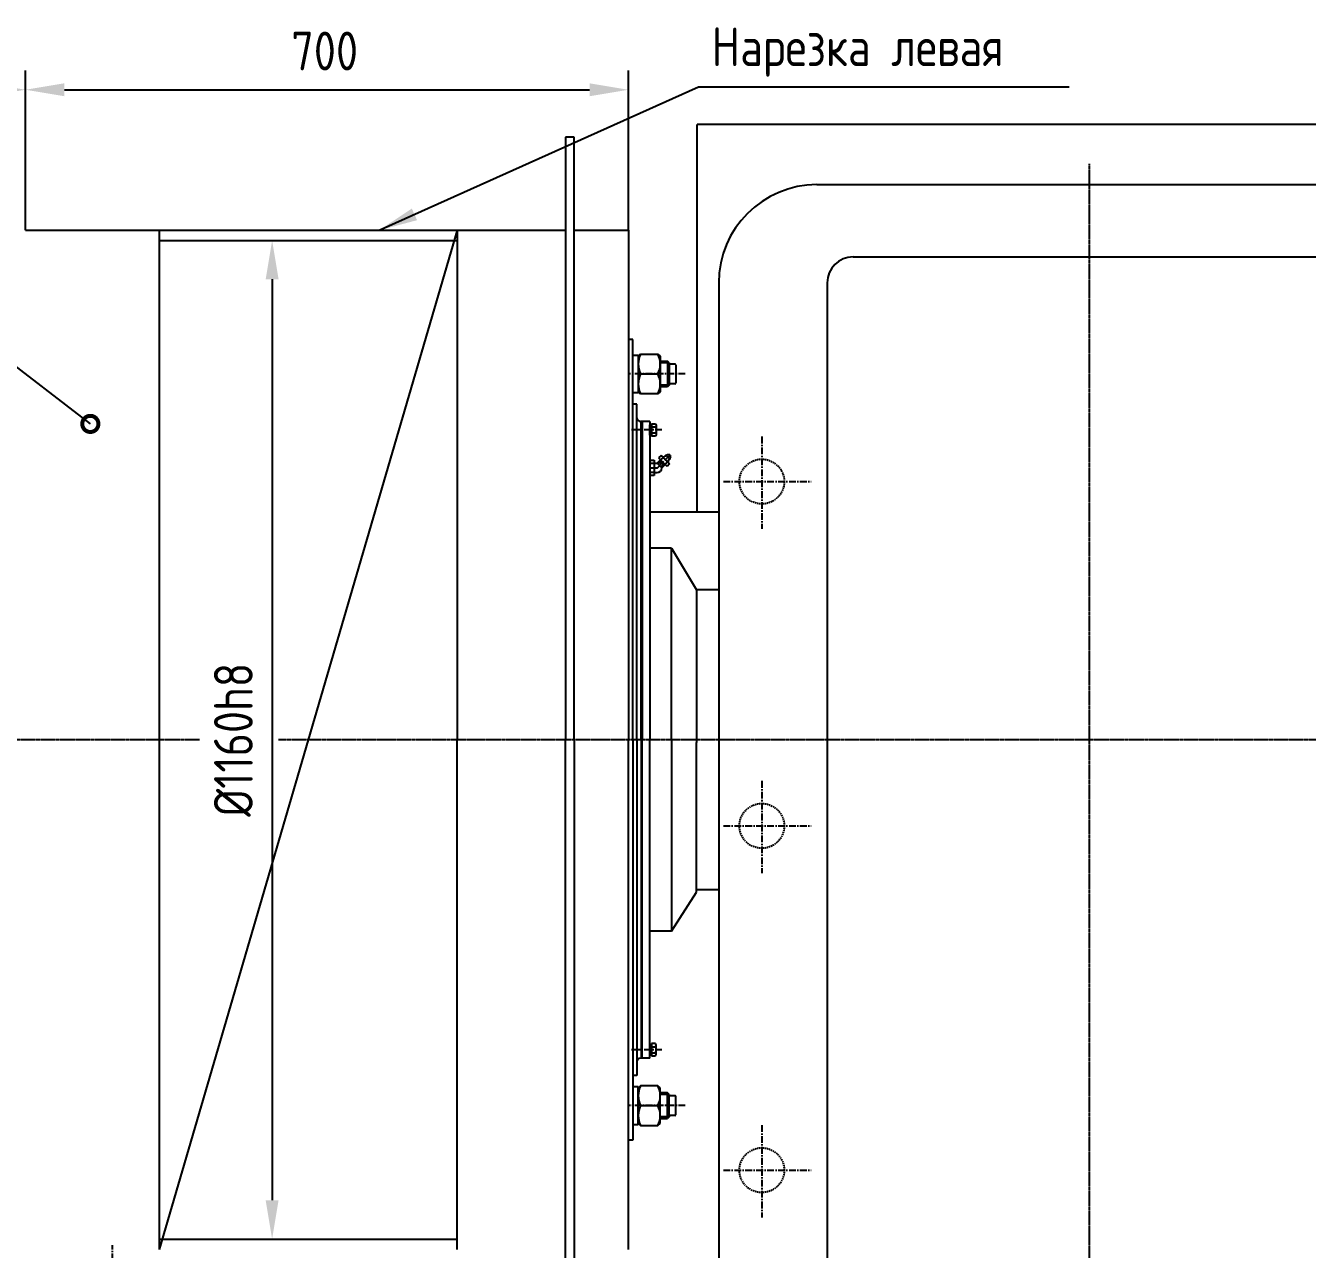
# Model space of a CAD drawing. Header units: millimetres. Extents: x -25976 to -4798, y -663 to 15440.
# Drawn here: x -16850 to -15362, y 11724 to 13146 of the extents above; entities that cross this region are included whole.
import ezdxf

# ---------------------------------------------------------------- set-up
doc = ezdxf.new("R2010")
doc.units = ezdxf.units.MM
doc.header["$LTSCALE"] = 0.25
doc.linetypes.add('CENTER', pattern=[50.8, 31.75, -6.35, 6.35, -6.35])
doc.linetypes.add('HIDDEN', pattern=[9.525, 6.35, -3.175])
for name, color, linetype in [('Bord', 1, 'Continuous'), ('Cen', 5, 'CENTER'), ('Cont', 6, 'Continuous'), ('Dim', 7, 'Continuous'), ('Hide', 2, 'HIDDEN'), ('Red', 1, 'Continuous'), ('Text', 3, 'Continuous')]:
    doc.layers.add(name, color=color, linetype=linetype)
doc.styles.add('Style1', font='romans.shx', dxfattribs={"width": 0.8})
doc.dimstyles.new('LIN15', dxfattribs={"dimscale": 15, "dimtxt": 3, "dimasz": 3, "dimexe": 1.5, "dimexo": 0, "dimgap": 1.5, "dimtad": 1, "dimdec": 0, "dimzin": 13, "dimdsep": 46, "dimtxsty": 'Style1', "dimcen": 0, "dimclrt": 3, "dimadec": 0, "dimazin": 0, "dimtfac": 1, "dimtdec": 0, "dimtmove": 0, "dimatfit": 3, "dimfxl": 1, "dimtolj": 1, "dimtzin": 13, "dimarcsym": 0})
doc.dimstyles.new('Poz15', dxfattribs={"dimscale": 15, "dimtxt": 6, "dimasz": 2.5, "dimexe": 1.25, "dimexo": 0, "dimgap": 1.5, "dimtad": 2, "dimtoh": 1, "dimtxsty": 'Style1', "dimblk": 'DOTSMALL', "dimcen": 2.5, "dimclrt": 6, "dimadec": 0, "dimazin": 0, "dimtfac": 1, "dimtmove": 0, "dimatfit": 3, "dimldrblk": 'DOTSMALL', "dimfxl": 1, "dimarcsym": 0})

# ---------------------------------------------------------------- blocks, each defined once
blk = doc.blocks.new('80350100000500100000112982')
at = {"ltscale": 0.0186}
for p, q in [((-6.5, 7.1), (-7.3, 5.7)), ((-7.3, 5.7), (-7.3, -5.7)), ((-6.5, 3.6), (-7.3, 4.9)), ((-2, 7.1), (-6.5, 7.1)), ((-2, 3.6), (-6.5, 3.6)), ((-2, -7.1), (-2, 7.1)), ((-2, 6.1), (-2, -6.1)), ((0, 6.1), (-2, 6.1)), ((-2, 0), (0, 0.7)), ((0, 0), (-2, -0.7)), ((0, -6.1), (0, 6.1)), ((-6.5, -3.5), (-7.3, -4.9)), ((-7.3, -5.7), (-6.5, -7.1)), ((-2, -3.5), (-6.5, -3.5)), ((-6.5, -7.1), (-2, -7.1)), ((-2, -6.1), (0, -6.1))]:
    blk.add_line(p, q, dxfattribs=at)
blk.add_arc((1.1, 0), 8.44, 155.1221, 204.8779, dxfattribs=at)
blk = doc.blocks.new('*D200')
at = {"layer": 'Dim', "color": 0, "lineweight": -2, "transparency": 16777216}
for p, q in [((-16850.3, 12908.3), (-16850.3, 13094)), ((-16150.3, 12908.3), (-16150.3, 13094)), ((-16805.3, 13071.5), (-16195.3, 13071.5))]:
    blk.add_line(p, q, dxfattribs=at)
at = {"layer": 'Dim', "color": 0, "transparency": 16777216}
for points in [[(-16805.3, 13079), (-16805.3, 13064), (-16850.3, 13071.5)], [(-16195.3, 13079), (-16195.3, 13064), (-16150.3, 13071.5)]]:
    blk.add_solid(points, dxfattribs=at)
at = {"layer": 'Dim', "color": 3, "transparency": 16777216, "insert": (-16503, 13116.5), "char_height": 45, "attachment_point": 5, "style": 'Style1'}
blk.add_mtext('\\A1;700', dxfattribs=at)
blk = doc.blocks.new('*D223')
at = {"layer": 'Dim', "color": 0, "lineweight": -2, "transparency": 16777216}
for p, q in [((-16695.3, 12896.3), (-16541.5, 12896.3)), ((-16564, 12851.3), (-16564, 11781.3)), ((-16695.3, 11736.3), (-16541.5, 11736.3))]:
    blk.add_line(p, q, dxfattribs=at)
at = {"layer": 'Dim', "color": 0, "transparency": 16777216}
for points in [[(-16571.5, 12851.3), (-16556.5, 12851.3), (-16564, 12896.3)], [(-16571.5, 11781.3), (-16556.5, 11781.3), (-16564, 11736.3)]]:
    blk.add_solid(points, dxfattribs=at)
at = {"layer": 'Dim', "color": 3, "transparency": 16777216, "insert": (-16609, 12316.3), "char_height": 45, "attachment_point": 5, "rotation": 90, "style": 'Style1'}
blk.add_mtext('\\A1;%%C1160h8', dxfattribs=at)
blk = doc.blocks.new('*D225')
at = {"layer": 'Dim', "color": 0, "lineweight": -2, "transparency": 16777216}
for p, q in [((-16987.3, 12676.3), (-16987.3, 13094)), ((-16850.3, 12908.3), (-16850.3, 13094)), ((-16942.3, 13071.5), (-16895.3, 13071.5))]:
    blk.add_line(p, q, dxfattribs=at)
at = {"layer": 'Dim', "color": 0, "transparency": 16777216}
for points in [[(-16942.3, 13079), (-16942.3, 13064), (-16987.3, 13071.5)], [(-16895.3, 13079), (-16895.3, 13064), (-16850.3, 13071.5)]]:
    blk.add_solid(points, dxfattribs=at)
at = {"layer": 'Dim', "color": 3, "transparency": 16777216, "insert": (-16918.8, 13116.5), "char_height": 45, "attachment_point": 5, "style": 'Style1'}
blk.add_mtext('\\A1;137', dxfattribs=at)
blk = doc.blocks.new('_DotSmall')
at = {"color": 0, "linetype": 'ByBlock', "const_width": 0.5}
blk.add_lwpolyline([(-0.0625, 0, 1), (0.0625, 0, 1)], format="xyb", close=True, dxfattribs=at)

msp = doc.modelspace()

# ---------------------------------------------------------------- linework, layer by layer
at = {"layer": 'Bord'}
for p, q in [((-16349.27147, 12908.26264), (-16695.2812, 11724.2675)), ((-16695.27129, 12896.26369), (-16349.27184, 12896.26264)), ((-16695.28112, 11736.2675), (-16349.3141, 11736.26855))]:
    msp.add_line(p, q, dxfattribs=at)
at = {"layer": 'Cen', "ltscale": 0.2}
for p, q in [((-15615.27152, 12985.59012), (-15615.27152, 10975.12226)), ((-16648.43646, 12316.26959), (-17240.10719, 12316.26959)), ((-12562.15558, 12316.26959), (-16556.63972, 12316.26959))]:
    msp.add_line(p, q, dxfattribs=at)
at = {"layer": 'Cen'}
for p, q in [((-16084.21035, 12741.26959), (-16150.27753, 12741.26959)), ((-16111.35515, 12676.26959), (-16146.69286, 12676.26959)), ((-15995.27152, 12668.6065), (-15995.27152, 12561.29697)), ((-16117.00986, 12632.0491), (-16101.51545, 12647.64054)), ((-16039.90607, 12616.26959), (-15937.95919, 12616.26959)), ((-15995.27152, 12268.6065), (-15995.27152, 12161.29697)), ((-16039.90607, 12216.26959), (-15937.95919, 12216.26959)), ((-16111.35515, 11956.26628), (-16146.69286, 11956.26628)), ((-16084.21035, 11891.26628), (-16150.27753, 11891.26628)), ((-15995.27152, 11868.6065), (-15995.27152, 11761.29697)), ((-16039.90607, 11816.26959), (-15937.95919, 11816.26959)), ((-16749.27147, 11647.87747), (-16749.27147, 11729.27621))]:
    msp.add_line(p, q, dxfattribs=at)
at = {"layer": 'Cen', "ltscale": 50}
msp.add_line((-16117.00986, 12632.0491), (-16125.27147, 12632.0491), dxfattribs=at)
at = {"layer": 'Cont'}
for p, q in [((-16223.21419, 13016.26591), (-16223.21063, 12316.26794)), ((-16213.21419, 13016.26591), (-16223.21419, 13016.26591)), ((-16213.21419, 12316.26794), (-16213.21419, 13016.26591)), ((-15931.27152, 12961.26959), (-15299.27152, 12961.26959)), ((-16850.2712, 12908.26651), (-16223.21364, 12908.2646)), ((-16695.2712, 12908.26238), (-16695.2812, 11724.2675)), ((-16349.27147, 12908.27079), (-16349.31446, 11724.2704)), ((-16213.21419, 12908.26614), (-16150.27147, 12908.2663)), ((-16150.27147, 12908.26591), (-16150.29296, 12316.26794)), ((-15889.27152, 12877.26959), (-15341.27152, 12877.26959)), ((-16045.27152, 12847.26959), (-16045.27152, 11170.26959)), ((-15919.27152, 12847.26959), (-15919.27152, 11170.26959)), ((-16145.27147, 12781.26959), (-16150.27608, 12781.26959)), ((-16145.27147, 12316.26794), (-16145.27147, 12781.26959)), ((-16102.77149, 12754.26959), (-16104.77149, 12756.26959)), ((-16102.77149, 12728.26959), (-16104.77149, 12726.26959)), ((-16140.27147, 12706.26959), (-16145.27147, 12706.26959)), ((-16140.27147, 12316.26794), (-16140.27147, 12706.26959)), ((-16125.27147, 12686.26959), (-16136.27147, 12686.26959)), ((-16125.27147, 12686.26959), (-16136.27147, 12686.26959)), ((-16135.27147, 12676.26959), (-16135.27147, 12686.26959)), ((-16134.27147, 12686.26959), (-16134.27147, 12676.26959)), ((-16125.27147, 12686.26959), (-16125.27147, 12316.26794)), ((-16135.27147, 12316.26794), (-16135.27147, 12676.26959)), ((-16134.27147, 12676.26959), (-16134.27147, 12316.26794)), ((-16125.27147, 12641.19325), (-16120.27147, 12641.19325)), ((-16120.27147, 12641.19325), (-16120.27147, 12623.19325)), ((-16116.86666, 12637.69325), (-16112.89915, 12641.66077)), ((-16115.64504, 12636.47163), (-16112.75889, 12639.35779)), ((-16112.27047, 12646.68894), (-16115.09889, 12643.86052)), ((-16115.09889, 12643.86052), (-16110.14915, 12638.91077)), ((-16113.98051, 12640.57941), (-16108.48051, 12635.07941)), ((-16109.96577, 12644.38425), (-16112.7942, 12641.55582)), ((-16107.32072, 12641.7392), (-16112.27047, 12646.68894)), ((-16105.1994, 12633.96102), (-16110.14915, 12638.91077)), ((-16104.67567, 12639.09414), (-16107.50409, 12636.26571)), ((-16107.32072, 12641.7392), (-16102.37097, 12636.78945)), ((-16106.8611, 12646.93643), (-16103.78519, 12648.10316)), ((-16106.8611, 12646.93643), (-16104.53089, 12644.60622)), ((-16104.55542, 12644.63075), (-16104.51441, 12644.58974)), ((-16104.49229, 12644.56762), (-16104.5333, 12644.60863)), ((-16102.18661, 12642.26195), (-16104.51683, 12644.59216)), ((-16102.37097, 12646.68894), (-16103.78519, 12648.10316)), ((-16102.4341, 12646.75207), (-16101.01989, 12645.33786)), ((-16102.18661, 12642.26195), (-16101.01989, 12645.33786)), ((-16120.27147, 12637.19325), (-16125.27147, 12637.19325)), ((-16125.27147, 12627.19325), (-16120.27147, 12627.19325)), ((-16120.27147, 12623.19325), (-16125.27147, 12623.19325)), ((-16120.27147, 12637.69325), (-16116.86666, 12637.69325)), ((-16120.27147, 12626.69325), (-16116.86666, 12626.69325)), ((-16114.11666, 12634.94325), (-16116.86666, 12637.69325)), ((-16111.36666, 12632.19325), (-16114.11666, 12634.94325)), ((-16114.11666, 12634.94325), (-16114.11666, 12634.94325)), ((-16112.56266, 12633.38926), (-16109.67651, 12636.27541)), ((-16111.36666, 12632.19325), (-16107.39915, 12636.16077)), ((-16102.37097, 12636.78945), (-16105.1994, 12633.96102)), ((-16100.27152, 12538.76959), (-16125.27147, 12538.76959)), ((-16100.27152, 12538.76959), (-16071.00815, 12490.39751)), ((-16100.27152, 12316.26794), (-16100.27152, 12538.76959)), ((-16071.00815, 12490.39751), (-16071.00815, 12313.33525)), ((-16045.27152, 12490.39751), (-16071.00815, 12490.39751)), ((-16223.21419, 11616.26591), (-16223.21063, 12316.26794)), ((-16213.21419, 12316.26794), (-16213.21419, 11616.26591)), ((-16150.27147, 11724.26997), (-16150.29296, 12316.26794)), ((-16145.27147, 12316.26794), (-16145.27147, 11851.26628)), ((-16140.27147, 12316.26794), (-16140.27147, 11926.26628)), ((-16135.27147, 12316.26794), (-16135.27147, 11956.26628)), ((-16134.27147, 11956.26628), (-16134.27147, 12316.26794)), ((-16125.27147, 11946.26628), (-16125.27147, 12316.26794)), ((-16100.27152, 12316.26794), (-16100.27152, 12093.76628)), ((-16071.00815, 12139.20734), (-16071.00815, 12313.33525)), ((-16100.27152, 12093.76959), (-16071.00815, 12139.20734)), ((-16045.27152, 12142.14168), (-16071.00815, 12142.14168)), ((-16100.27152, 12093.76628), (-16125.27147, 12093.76628)), ((-16135.27147, 11956.26628), (-16135.27147, 11946.26628)), ((-16134.27147, 11946.26628), (-16134.27147, 11956.26628)), ((-16125.27147, 11946.26628), (-16136.27147, 11946.26628)), ((-16125.27147, 11946.26628), (-16136.27147, 11946.26628)), ((-16140.27147, 11926.26628), (-16145.27147, 11926.26628)), ((-16102.77149, 11904.26628), (-16104.77149, 11906.26628)), ((-16102.77149, 11878.26628), (-16104.77149, 11876.26628)), ((-16145.27147, 11851.26628), (-16150.27608, 11851.26628))]:
    msp.add_line(p, q, dxfattribs=at)
at = {"layer": 'Cont', "linetype": 'Continuous'}
for p, q in [((-16145.27147, 12763.01959), (-16138.77147, 12763.01959)), ((-16138.77147, 12761.96959), (-16136.02905, 12764.26959)), ((-16138.77147, 12763.01959), (-16138.77147, 12719.51959)), ((-16138.77147, 12761.96959), (-16138.77147, 12720.56959)), ((-16136.02905, 12764.26959), (-16115.91388, 12764.26959)), ((-16115.91388, 12764.26959), (-16113.17147, 12761.96959)), ((-16113.17147, 12761.96959), (-16113.17147, 12720.56959)), ((-16113.17147, 12756.26959), (-16104.77149, 12756.26959)), ((-16104.77149, 12756.26959), (-16104.77149, 12726.26959)), ((-16102.77149, 12754.26959), (-16102.77149, 12728.26959)), ((-16095.27149, 12751.76959), (-16095.27149, 12730.76959)), ((-16136.02905, 12741.26959), (-16115.91388, 12741.26959)), ((-16138.77147, 12719.51959), (-16145.27147, 12719.51959)), ((-16136.02905, 12718.26959), (-16138.77147, 12720.56959)), ((-16115.91388, 12718.26959), (-16136.02905, 12718.26959)), ((-16113.17147, 12720.56959), (-16115.91388, 12718.26959)), ((-16104.77149, 12726.26959), (-16113.17147, 12726.26959)), ((-16138.77147, 11913.01628), (-16145.27147, 11913.01628)), ((-16136.02905, 11914.26628), (-16138.77147, 11911.96628)), ((-16138.77147, 11869.51628), (-16138.77147, 11913.01628)), ((-16138.77147, 11870.56628), (-16138.77147, 11911.96628)), ((-16115.91388, 11914.26628), (-16136.02905, 11914.26628)), ((-16113.17147, 11911.96628), (-16115.91388, 11914.26628)), ((-16113.17147, 11870.56628), (-16113.17147, 11911.96628)), ((-16104.77149, 11906.26628), (-16113.17147, 11906.26628)), ((-16104.77149, 11876.26628), (-16104.77149, 11906.26628)), ((-16102.77149, 11878.26628), (-16102.77149, 11904.26628)), ((-16095.27149, 11880.76628), (-16095.27149, 11901.76628)), ((-16136.02905, 11891.26628), (-16115.91388, 11891.26628)), ((-16145.27147, 11869.51628), (-16138.77147, 11869.51628)), ((-16138.77147, 11870.56628), (-16136.02905, 11868.26628)), ((-16136.02905, 11868.26628), (-16115.91388, 11868.26628)), ((-16115.91388, 11868.26628), (-16113.17147, 11870.56628)), ((-16113.17147, 11876.26628), (-16104.77149, 11876.26628))]:
    msp.add_line(p, q, dxfattribs=at)
at = {"layer": 'Cont', "color": 1, "linetype": 'Continuous'}
for p, q in [((-16102.77149, 12754.26959), (-16113.17147, 12754.26959)), ((-16102.77149, 12728.26959), (-16113.17147, 12728.26959)), ((-16102.77149, 11904.26628), (-16113.17147, 11904.26628)), ((-16102.77149, 11878.26628), (-16113.17147, 11878.26628))]:
    msp.add_line(p, q, dxfattribs=at)
at = {"layer": 'Cont', "linetype": 'CENTER'}
for p, q in [((-16096.27149, 12752.76959), (-16101.77149, 12752.76959)), ((-16096.27149, 12729.76959), (-16101.77149, 12729.76959)), ((-16096.27149, 11902.76628), (-16101.77149, 11902.76628)), ((-16096.27149, 11879.76628), (-16101.77149, 11879.76628))]:
    msp.add_line(p, q, dxfattribs=at)
at = {"layer": 'Cont'}
for centre, radius, start, end in [((-15931.27152, 12847.26959), 114, 90, 180), ((-15889.27152, 12847.26959), 30, 90, 180), ((-16101.77149, 12753.76959), 1, 180, 270), ((-16096.27149, 12751.76959), 1, 0, 90), ((-16101.77149, 12728.76959), 1, 90, 180), ((-16096.27149, 12730.76959), 1, 270, 0), ((-16136.27147, 12690.26959), 4, 180, 270), ((-16109.40259, 12647.48866), 2.6008, 221.7827668, 347.74111739), ((-16101.63439, 12639.72045), 2.6008, 102.25888261, 228.2172332), ((-16103.08955, 12646.06198), 1.25, 4.56611685, 85.43388315), ((-16116.86666, 12632.19325), 5.5, 270, 0), ((-16136.27147, 11942.26628), 4, 90, 180), ((-16101.77149, 11903.76628), 1, 180, 270), ((-16096.27149, 11901.76628), 1, 0, 90), ((-16101.77149, 11878.76628), 1, 90, 180), ((-16096.27149, 11880.76628), 1, 270, 0)]:
    msp.add_arc(centre, radius, start, end, dxfattribs=at)
at = {"layer": 'Cont', "linetype": 'Continuous'}
for centre, start, end in [((-16113.28829, 12752.76959), 153.1742845, 206.8257155), ((-16138.65464, 12752.76959), 333.1742845, 26.8257155), ((-16113.28829, 12729.76959), 153.1742845, 206.8257155), ((-16138.65464, 12729.76959), 333.1742845, 26.8257155), ((-16113.28829, 11902.76628), 153.1742845, 206.8257155), ((-16138.65464, 11902.76628), 333.1742845, 26.8257155), ((-16113.28829, 11879.76628), 153.1742845, 206.8257155), ((-16138.65464, 11879.76628), 333.1742845, 26.8257155)]:
    msp.add_arc(centre, 25.48318, start, end, dxfattribs=at)
at = {"layer": 'Hide'}
for centre in [(-15995.27152, 12616.26959), (-15995.27152, 12216.26959), (-15995.27152, 11816.26959)]:
    msp.add_circle(centre, 26, dxfattribs=at)
at = {"layer": 'Red'}
for p, q in [((-13798.27152, 13031.26959), (-16070.27152, 13031.26959)), ((-16070.27152, 12581.26959), (-16070.27152, 13031.26959)), ((-16125.27147, 12581.26959), (-16045.27152, 12581.26959))]:
    msp.add_line(p, q, dxfattribs=at)

# ---------------------------------------------------------------- block references
at = {"layer": 'Cont', "ltscale": 0.0186, "xscale": -1}
msp.add_blockref('80350100000500100000112982', (-16125.27147, 12676.26959), dxfattribs=at)
at = {"layer": 'Cont', "ltscale": 0.0186, "rotation": 180}
msp.add_blockref('80350100000500100000112982', (-16125.27147, 11956.26628), dxfattribs=at)

# ---------------------------------------------------------------- texts
at = {"layer": 'Text', "style": 'Style1', "width": 0.8}
msp.add_text('Нарезка левая', height=45, dxfattribs=at).set_placement((-16053.63153, 13098.96651))

# ---------------------------------------------------------------- dimensions: what is measured, and where the dimension line sits
at = {"layer": 'Dim'}
dim = msp.add_linear_dim(base=(-16850.2712, 13071.47352), p1=(-16987.27576, 12676.26959), p2=(-16850.2712, 12908.26651), dimstyle='LIN15', dxfattribs=at)
dim.commit()
dim.dimension.update_dxf_attribs({"geometry": '*D225', "text_midpoint": (-16918.77348, 13116.47352)})
dim = msp.add_linear_dim(base=(-16150.27147, 13071.47352), p1=(-16850.2712, 12908.26651), p2=(-16150.27147, 12908.26591), dimstyle='LIN15', override={"dimzin": 8}, dxfattribs=at)
dim.commit()
dim.dimension.update_dxf_attribs({"geometry": '*D200', "text_midpoint": (-16502.96891, 13071.47352), "dimtype": 160})
dim = msp.add_linear_dim(base=(-16563.99298, 11736.2675), p1=(-16695.2713, 12896.26369), p2=(-16695.28109, 11736.2675), angle=90, text='%%C<>h8', dimstyle='LIN15', override={"dimzin": 8}, dxfattribs=at)
dim.commit()
dim.dimension.update_dxf_attribs({"geometry": '*D223', "text_midpoint": (-16608.99298, 12316.2656)})

# ---------------------------------------------------------------- leaders
at = {"layer": 'Dim', "annotation_type": 0, "has_hookline": 1, "hookline_direction": 1, "text_width": 48}
msp.add_leader([(-16775.13153, 12683.27581), (-17297.73286, 13085.99474), (-17300.23286, 13085.99474)], dimstyle='Poz15', override={"dimgap": 1.5, "dimtad": 1}, dxfattribs=at)
at = {"layer": 'Dim'}
msp.add_leader([(-16439.76389, 12908.26526), (-16068.8052, 13074.81596), (-15638.19929, 13074.81596)], dimstyle='LIN15', override={"dimgap": 1.5, "dimtad": 1}, dxfattribs=at)

doc.saveas('drawing.dxf')
